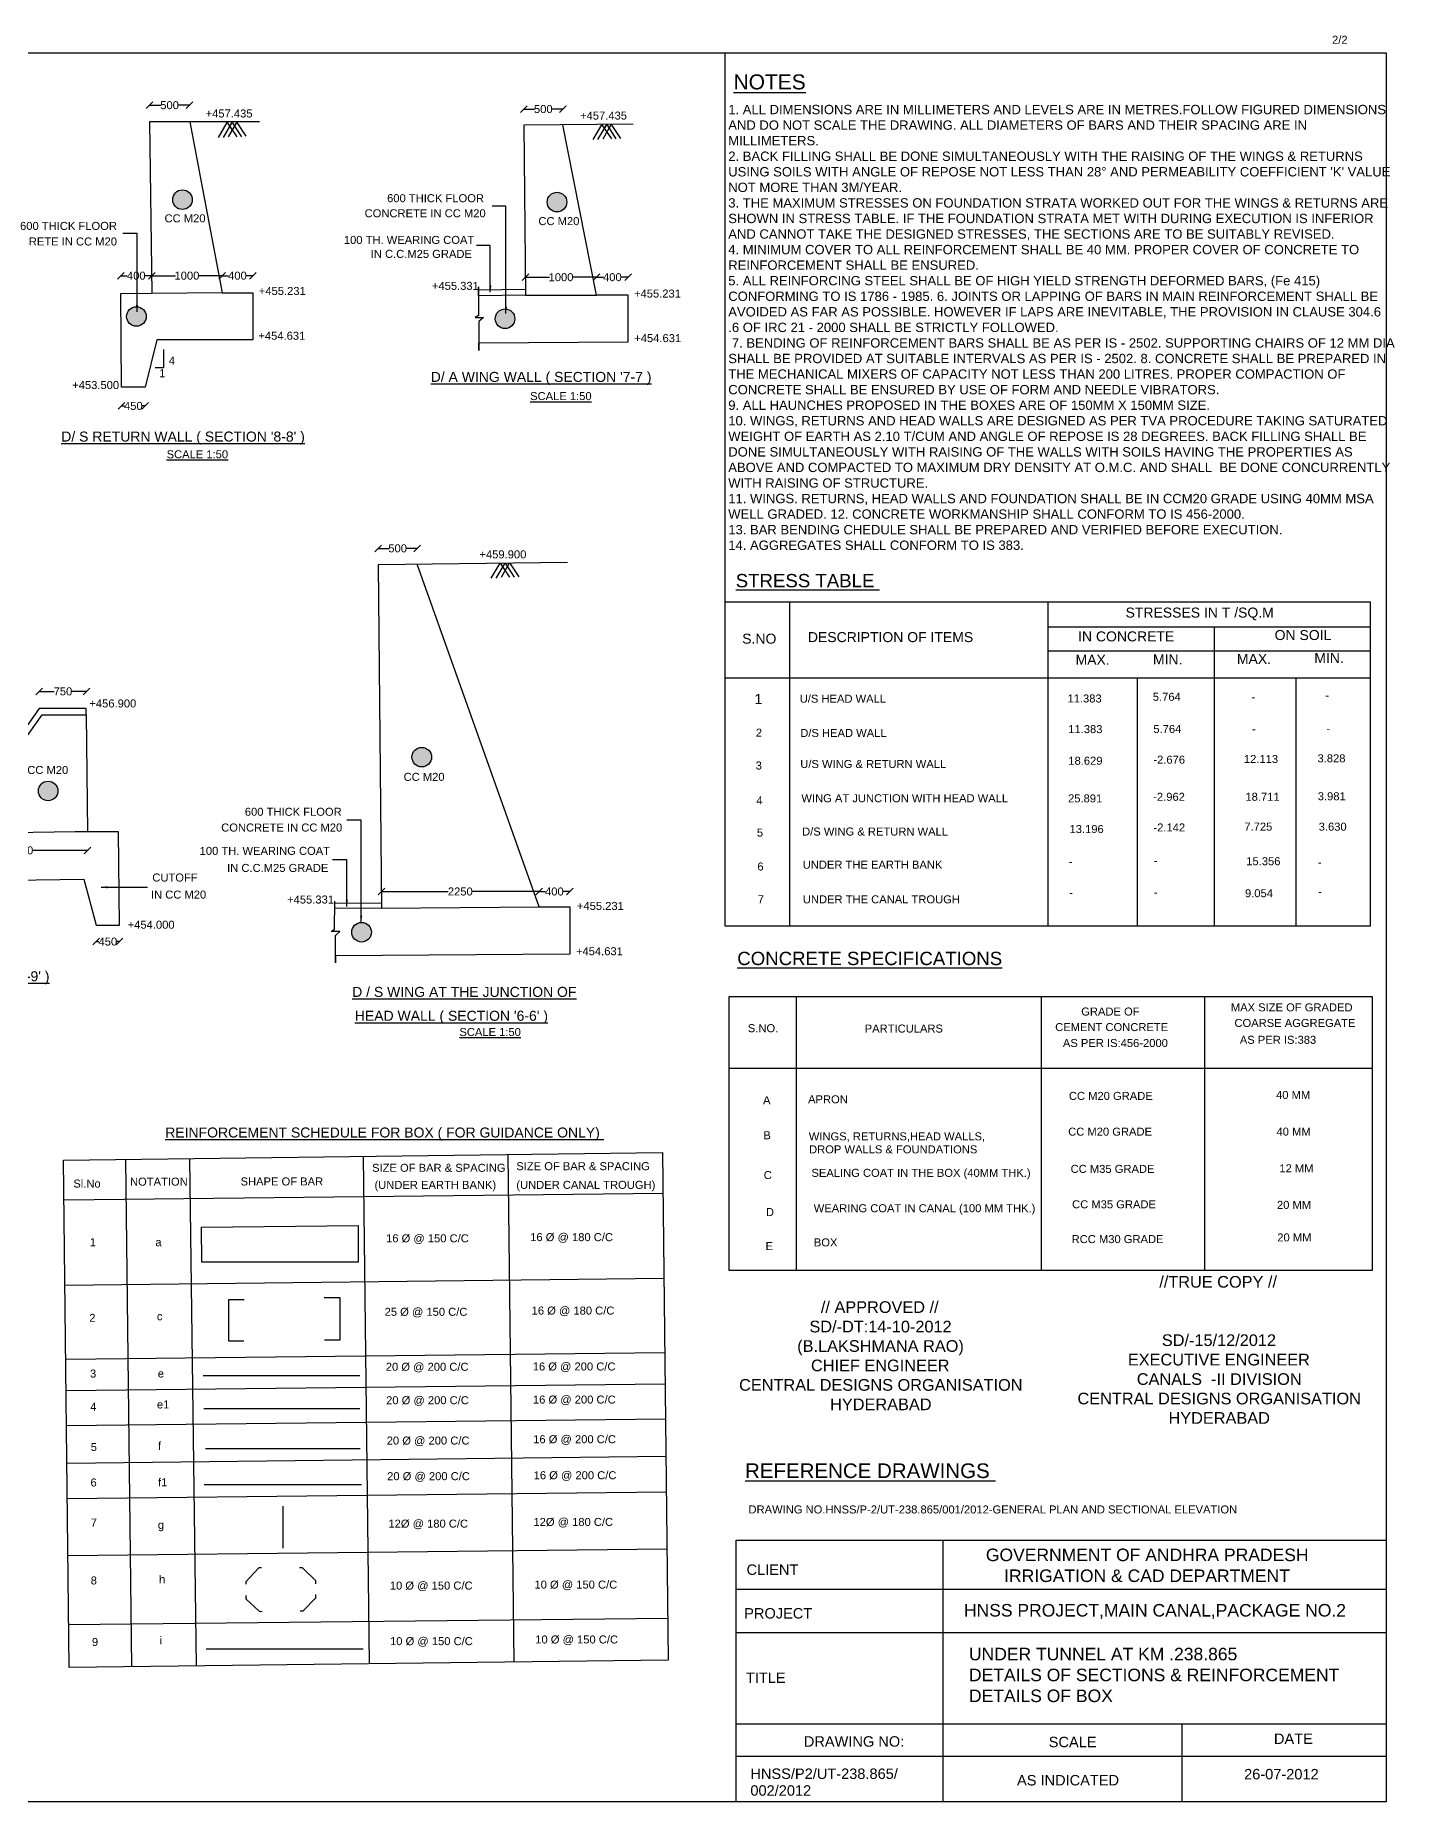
# Model space of a CAD drawing. Header units: millimetres. Extents: x 5124 to 2791496, y 2311 to 44560544.
# Drawn here: x 2771104 to 2791496, y 44534051 to 44560544 of the extents above; entities that cross this region are included whole.
import ezdxf

# ---------------------------------------------------------------- set-up
doc = ezdxf.new("R2010")
doc.units = ezdxf.units.MM
doc.header["$MEASUREMENT"] = 0
for name, color, linetype in [('DIMENSION', 7, 'Continuous'), ('DRAWING', 2, 'Continuous'), ('TEXT', 1, 'Continuous')]:
    doc.layers.add(name, color=color, linetype=linetype)
doc.styles.get("Standard").update_dxf_attribs({"font": 'arial.ttf', "height": 120})
doc.dimstyles.get("Standard").update_dxf_attribs({"dimtxt": 80, "dimasz": 100, "dimexe": 0.18, "dimexo": 0.0625, "dimgap": 0.09, "dimtad": 0, "dimdec": 0, "dimzin": 0, "dimdsep": 46, "dimtxsty": 'Standard', "dimblk": 'OBLIQUE', "dimcen": 0.09, "dimse1": 1, "dimse2": 1, "dimadec": 0, "dimazin": 0, "dimtfac": 1, "dimtdec": 0, "dimtofl": 0, "dimtmove": 0, "dimatfit": 3, "dimfxl": 0, "dimtolj": 1, "dimtzin": 0, "dimarcsym": 0})
pattern_1 = [(50, (0, 0), (50.208212782, -4.39264945), [5.25, -57.75]), (355, (0, 0), (-9.71259335, 52.65344936), [4.2, -46.2]), (100.4514, (4.184, -0.366), (40.49565672, 48.260767944), [4.4618133, -49.07994784]), (46.1842, (0, 14), (74.7068734, -11.586331), [7.875, -86.625]), (96.6356, (6.226, 13.034), (65.42638939, 68.18825096), [6.69272016, -73.61991]), (351.1842, (0, 14), (65.42633616, 68.18830206), [6.3, -69.3]), (21, (7, 10.5), (41.78349365, -28.183322347), [5.25, -57.75]), (326, (7, 10.5), (17.032073235, 50.760503153), [4.2, -46.2]), (71.4514, (10.48, 8.15), (58.815584, 22.57713477), [4.4618133, -49.07994784]), (37.5, (0, 0), (0.851189872, 23.302569768), [0, -45.64, 0, -46.9, 0, -46.375]), (7.5, (0, 0), (18.414867621, 27.608819832), [0, -26.74, 0, -44.59, 0, -17.675]), (327.5, (-15.61, 0), (37.367570532, -1.5788410214), [0, -17.5, 0, -54.6, 0, -72.45]), (317.5, (-22.61, 0), (40.823031854, 7.007348763), [0, -22.75, 0, -36.26, 0, -51.45])]

# ---------------------------------------------------------------- blocks, each defined once
blk = doc.blocks.new('_Oblique')
at = {"color": 0, "linetype": 'ByBlock', "lineweight": -2}
blk.add_line((-0.5, -0.5), (0.5, 0.5), dxfattribs=at)
blk = doc.blocks.new('*D14')
at = {"layer": 'Defpoints', "color": 0, "transparency": 16777216}
for p in [(2773419, 44559496), (2772817, 44559245), (2773419, 44559245)]:
    blk.add_point(p, dxfattribs=at)
at = {"layer": 'DIMENSION', "color": 0, "lineweight": -2, "transparency": 16777216}
for p, q in [((2772817, 44559496), (2772986, 44559496)), ((2773419, 44559496), (2773250, 44559496))]:
    blk.add_line(p, q, dxfattribs=at)
at = {"layer": 'DIMENSION', "color": 0, "lineweight": -2, "transparency": 16777216, "xscale": 100, "yscale": 100, "zscale": 100, "rotation": 180}
blk.add_blockref('_Oblique', (2772817, 44559496), dxfattribs=at)
at = {"layer": 'DIMENSION', "color": 0, "lineweight": -2, "transparency": 16777216, "xscale": 100, "yscale": 100, "zscale": 100}
blk.add_blockref('_Oblique', (2773419, 44559496), dxfattribs=at)
at = {"layer": 'DIMENSION', "color": 0, "transparency": 16777216, "insert": (2773118, 44559496), "char_height": 120, "attachment_point": 5}
blk.add_mtext('\\A1;500', dxfattribs=at)
blk = doc.blocks.new('*D15')
at = {"layer": 'Defpoints', "color": 0, "transparency": 16777216}
for p in [(2772851, 44556939), (2772385, 44556674), (2772851, 44556680)]:
    blk.add_point(p, dxfattribs=at)
at = {"layer": 'DIMENSION', "color": 0, "lineweight": -2, "transparency": 16777216}
for p, q in [((2772385, 44556939), (2772483, 44556939)), ((2772851, 44556939), (2772753, 44556939))]:
    blk.add_line(p, q, dxfattribs=at)
at = {"layer": 'DIMENSION', "color": 0, "lineweight": -2, "transparency": 16777216, "xscale": 100, "yscale": 100, "zscale": 100, "rotation": 180}
blk.add_blockref('_Oblique', (2772385, 44556939), dxfattribs=at)
at = {"layer": 'DIMENSION', "color": 0, "lineweight": -2, "transparency": 16777216, "xscale": 100, "yscale": 100, "zscale": 100}
blk.add_blockref('_Oblique', (2772851, 44556939), dxfattribs=at)
at = {"layer": 'DIMENSION', "color": 0, "transparency": 16777216, "insert": (2772618, 44556939), "char_height": 120, "attachment_point": 5}
blk.add_mtext('\\A1;400', dxfattribs=at)
blk = doc.blocks.new('*D16')
at = {"layer": 'Defpoints', "color": 0, "transparency": 16777216}
for p in [(2773906, 44556939), (2772851, 44556680), (2773906, 44556686)]:
    blk.add_point(p, dxfattribs=at)
at = {"layer": 'DIMENSION', "color": 0, "lineweight": -2, "transparency": 16777216}
for p, q in [((2772851, 44556939), (2773205, 44556939)), ((2773906, 44556939), (2773552, 44556939))]:
    blk.add_line(p, q, dxfattribs=at)
at = {"layer": 'DIMENSION', "color": 0, "lineweight": -2, "transparency": 16777216, "xscale": 100, "yscale": 100, "zscale": 100, "rotation": 180}
blk.add_blockref('_Oblique', (2772851, 44556939), dxfattribs=at)
at = {"layer": 'DIMENSION', "color": 0, "lineweight": -2, "transparency": 16777216, "xscale": 100, "yscale": 100, "zscale": 100}
blk.add_blockref('_Oblique', (2773906, 44556939), dxfattribs=at)
at = {"layer": 'DIMENSION', "color": 0, "transparency": 16777216, "insert": (2773378, 44556939), "char_height": 120, "attachment_point": 5}
blk.add_mtext('\\A1;1000', dxfattribs=at)
blk = doc.blocks.new('*D17')
at = {"layer": 'Defpoints', "color": 0, "transparency": 16777216}
for p in [(2774366, 44556939), (2773906, 44556684), (2774366, 44556684)]:
    blk.add_point(p, dxfattribs=at)
at = {"layer": 'DIMENSION', "color": 0, "lineweight": -2, "transparency": 16777216}
for p, q in [((2773906, 44556939), (2774001, 44556939)), ((2774366, 44556939), (2774271, 44556939))]:
    blk.add_line(p, q, dxfattribs=at)
at = {"layer": 'DIMENSION', "color": 0, "lineweight": -2, "transparency": 16777216, "xscale": 100, "yscale": 100, "zscale": 100, "rotation": 180}
blk.add_blockref('_Oblique', (2773906, 44556939), dxfattribs=at)
at = {"layer": 'DIMENSION', "color": 0, "lineweight": -2, "transparency": 16777216, "xscale": 100, "yscale": 100, "zscale": 100}
blk.add_blockref('_Oblique', (2774366, 44556939), dxfattribs=at)
at = {"layer": 'DIMENSION', "color": 0, "transparency": 16777216, "insert": (2774136, 44556939), "char_height": 120, "attachment_point": 5}
blk.add_mtext('\\A1;400', dxfattribs=at)
blk = doc.blocks.new('*D18')
at = {"layer": 'Defpoints', "color": 0, "transparency": 16777216}
for p in [(2772395, 44555266), (2772754, 44555266), (2772754, 44554985)]:
    blk.add_point(p, dxfattribs=at)
at = {"layer": 'DIMENSION', "color": 0, "lineweight": -2, "transparency": 16777216}
for p, q in [((2772395, 44554985), (2772440, 44554985)), ((2772754, 44554985), (2772709, 44554985))]:
    blk.add_line(p, q, dxfattribs=at)
at = {"layer": 'DIMENSION', "color": 0, "lineweight": -2, "transparency": 16777216, "xscale": 100, "yscale": 100, "zscale": 100, "rotation": 180}
blk.add_blockref('_Oblique', (2772395, 44554985), dxfattribs=at)
at = {"layer": 'DIMENSION', "color": 0, "lineweight": -2, "transparency": 16777216, "xscale": 100, "yscale": 100, "zscale": 100}
blk.add_blockref('_Oblique', (2772754, 44554985), dxfattribs=at)
at = {"layer": 'DIMENSION', "color": 0, "transparency": 16777216, "insert": (2772574, 44554985), "char_height": 120, "attachment_point": 5}
blk.add_mtext('\\A1;450', dxfattribs=at)
blk = doc.blocks.new('*D19')
at = {"layer": 'Defpoints', "color": 0, "transparency": 16777216}
for p in [(2779018, 44559438), (2778430, 44559196), (2779018, 44559202)]:
    blk.add_point(p, dxfattribs=at)
at = {"layer": 'DIMENSION', "color": 0, "lineweight": -2, "transparency": 16777216}
for p, q in [((2778430, 44559438), (2778592, 44559438)), ((2779018, 44559438), (2778856, 44559438))]:
    blk.add_line(p, q, dxfattribs=at)
at = {"layer": 'DIMENSION', "color": 0, "lineweight": -2, "transparency": 16777216, "xscale": 100, "yscale": 100, "zscale": 100, "rotation": 180}
blk.add_blockref('_Oblique', (2778430, 44559438), dxfattribs=at)
at = {"layer": 'DIMENSION', "color": 0, "lineweight": -2, "transparency": 16777216, "xscale": 100, "yscale": 100, "zscale": 100}
blk.add_blockref('_Oblique', (2779018, 44559438), dxfattribs=at)
at = {"layer": 'DIMENSION', "color": 0, "transparency": 16777216, "insert": (2778724, 44559438), "char_height": 120, "attachment_point": 5}
blk.add_mtext('\\A1;500', dxfattribs=at)
blk = doc.blocks.new('*D20')
at = {"layer": 'Defpoints', "color": 0, "transparency": 16777216}
for p in [(2779521, 44556916), (2778459, 44556645), (2779521, 44556649)]:
    blk.add_point(p, dxfattribs=at)
at = {"layer": 'DIMENSION', "color": 0, "lineweight": -2, "transparency": 16777216}
for p, q in [((2778459, 44556916), (2778817, 44556916)), ((2779521, 44556916), (2779164, 44556916))]:
    blk.add_line(p, q, dxfattribs=at)
at = {"layer": 'DIMENSION', "color": 0, "lineweight": -2, "transparency": 16777216, "xscale": 100, "yscale": 100, "zscale": 100, "rotation": 180}
blk.add_blockref('_Oblique', (2778459, 44556916), dxfattribs=at)
at = {"layer": 'DIMENSION', "color": 0, "lineweight": -2, "transparency": 16777216, "xscale": 100, "yscale": 100, "zscale": 100}
blk.add_blockref('_Oblique', (2779521, 44556916), dxfattribs=at)
at = {"layer": 'DIMENSION', "color": 0, "transparency": 16777216, "insert": (2778990, 44556916), "char_height": 120, "attachment_point": 5}
blk.add_mtext('\\A1;1000', dxfattribs=at)
blk = doc.blocks.new('*D21')
at = {"layer": 'Defpoints', "color": 0, "transparency": 16777216}
for p in [(2779999, 44556916), (2779521, 44556649), (2779999, 44556649)]:
    blk.add_point(p, dxfattribs=at)
at = {"layer": 'DIMENSION', "color": 0, "lineweight": -2, "transparency": 16777216}
for p, q in [((2779521, 44556916), (2779625, 44556916)), ((2779999, 44556916), (2779895, 44556916))]:
    blk.add_line(p, q, dxfattribs=at)
at = {"layer": 'DIMENSION', "color": 0, "lineweight": -2, "transparency": 16777216, "xscale": 100, "yscale": 100, "zscale": 100, "rotation": 180}
blk.add_blockref('_Oblique', (2779521, 44556916), dxfattribs=at)
at = {"layer": 'DIMENSION', "color": 0, "lineweight": -2, "transparency": 16777216, "xscale": 100, "yscale": 100, "zscale": 100}
blk.add_blockref('_Oblique', (2779999, 44556916), dxfattribs=at)
at = {"layer": 'DIMENSION', "color": 0, "transparency": 16777216, "insert": (2779760, 44556916), "char_height": 120, "attachment_point": 5}
blk.add_mtext('\\A1;400', dxfattribs=at)
blk = doc.blocks.new('*D26')
at = {"layer": 'Defpoints', "color": 0, "transparency": 16777216}
for p in [(2771874, 44550704), (2771162, 44550448), (2771874, 44550448)]:
    blk.add_point(p, dxfattribs=at)
at = {"layer": 'DIMENSION', "color": 0, "lineweight": -2, "transparency": 16777216}
for p, q in [((2771162, 44550704), (2771386, 44550704)), ((2771874, 44550704), (2771650, 44550704))]:
    blk.add_line(p, q, dxfattribs=at)
at = {"layer": 'DIMENSION', "color": 0, "lineweight": -2, "transparency": 16777216, "xscale": 100, "yscale": 100, "zscale": 100, "rotation": 180}
blk.add_blockref('_Oblique', (2771162, 44550704), dxfattribs=at)
at = {"layer": 'DIMENSION', "color": 0, "lineweight": -2, "transparency": 16777216, "xscale": 100, "yscale": 100, "zscale": 100}
blk.add_blockref('_Oblique', (2771874, 44550704), dxfattribs=at)
at = {"layer": 'DIMENSION', "color": 0, "transparency": 16777216, "insert": (2771518, 44550704), "char_height": 120, "attachment_point": 5}
blk.add_mtext('\\A1;750', dxfattribs=at)
blk = doc.blocks.new('*D27')
at = {"layer": 'Defpoints', "color": 0, "transparency": 16777216}
for p in [(2769890, 44548655), (2771885, 44548597), (2771885, 44548319)]:
    blk.add_point(p, dxfattribs=at)
at = {"layer": 'DIMENSION', "color": 0, "lineweight": -2, "transparency": 16777216}
for p, q in [((2769890, 44548319), (2770714, 44548319)), ((2771885, 44548319), (2771061, 44548319))]:
    blk.add_line(p, q, dxfattribs=at)
at = {"layer": 'DIMENSION', "color": 0, "lineweight": -2, "transparency": 16777216, "xscale": 100, "yscale": 100, "zscale": 100, "rotation": 180}
blk.add_blockref('_Oblique', (2769890, 44548319), dxfattribs=at)
at = {"layer": 'DIMENSION', "color": 0, "lineweight": -2, "transparency": 16777216, "xscale": 100, "yscale": 100, "zscale": 100}
blk.add_blockref('_Oblique', (2771885, 44548319), dxfattribs=at)
at = {"layer": 'DIMENSION', "color": 0, "transparency": 16777216, "insert": (2770887, 44548319), "char_height": 120, "attachment_point": 5}
blk.add_mtext('\\A1;1800', dxfattribs=at)
blk = doc.blocks.new('*D28')
at = {"layer": 'Defpoints', "color": 0, "transparency": 16777216}
for p in [(2772017, 44547196), (2772368, 44547196), (2772368, 44546951)]:
    blk.add_point(p, dxfattribs=at)
at = {"layer": 'DIMENSION', "color": 0, "lineweight": -2, "transparency": 16777216}
for p, q in [((2772017, 44546951), (2772058, 44546951)), ((2772368, 44546951), (2772327, 44546951))]:
    blk.add_line(p, q, dxfattribs=at)
at = {"layer": 'DIMENSION', "color": 0, "lineweight": -2, "transparency": 16777216, "xscale": 100, "yscale": 100, "zscale": 100, "rotation": 180}
blk.add_blockref('_Oblique', (2772017, 44546951), dxfattribs=at)
at = {"layer": 'DIMENSION', "color": 0, "lineweight": -2, "transparency": 16777216, "xscale": 100, "yscale": 100, "zscale": 100}
blk.add_blockref('_Oblique', (2772368, 44546951), dxfattribs=at)
at = {"layer": 'DIMENSION', "color": 0, "transparency": 16777216, "insert": (2772192, 44546951), "char_height": 120, "attachment_point": 5}
blk.add_mtext('\\A1;450', dxfattribs=at)
blk = doc.blocks.new('*D29')
at = {"layer": 'Defpoints', "color": 0, "transparency": 16777216}
for p in [(2776832, 44552849), (2776247, 44552605), (2776832, 44552611)]:
    blk.add_point(p, dxfattribs=at)
at = {"layer": 'DIMENSION', "color": 0, "lineweight": -2, "transparency": 16777216}
for p, q in [((2776247, 44552849), (2776407, 44552849)), ((2776832, 44552849), (2776672, 44552849))]:
    blk.add_line(p, q, dxfattribs=at)
at = {"layer": 'DIMENSION', "color": 0, "lineweight": -2, "transparency": 16777216, "xscale": 100, "yscale": 100, "zscale": 100, "rotation": 180}
blk.add_blockref('_Oblique', (2776247, 44552849), dxfattribs=at)
at = {"layer": 'DIMENSION', "color": 0, "lineweight": -2, "transparency": 16777216, "xscale": 100, "yscale": 100, "zscale": 100}
blk.add_blockref('_Oblique', (2776832, 44552849), dxfattribs=at)
at = {"layer": 'DIMENSION', "color": 0, "transparency": 16777216, "insert": (2776539, 44552849), "char_height": 120, "attachment_point": 5}
blk.add_mtext('\\A1;500', dxfattribs=at)
blk = doc.blocks.new('*D30')
at = {"layer": 'Defpoints', "color": 0, "transparency": 16777216}
for p in [(2778660, 44547702), (2776299, 44547455), (2778660, 44547475)]:
    blk.add_point(p, dxfattribs=at)
at = {"layer": 'DIMENSION', "color": 0, "lineweight": -2, "transparency": 16777216}
for p, q in [((2776299, 44547702), (2777299, 44547702)), ((2778660, 44547702), (2777659, 44547702))]:
    blk.add_line(p, q, dxfattribs=at)
at = {"layer": 'DIMENSION', "color": 0, "lineweight": -2, "transparency": 16777216, "xscale": 100, "yscale": 100, "zscale": 100, "rotation": 180}
blk.add_blockref('_Oblique', (2776299, 44547702), dxfattribs=at)
at = {"layer": 'DIMENSION', "color": 0, "lineweight": -2, "transparency": 16777216, "xscale": 100, "yscale": 100, "zscale": 100}
blk.add_blockref('_Oblique', (2778660, 44547702), dxfattribs=at)
at = {"layer": 'DIMENSION', "color": 0, "transparency": 16777216, "insert": (2777479, 44547702), "char_height": 120, "attachment_point": 5}
blk.add_mtext('\\A1;2250', dxfattribs=at)
blk = doc.blocks.new('*D31')
at = {"layer": 'Defpoints', "color": 0, "transparency": 16777216}
for p in [(2779120, 44547702), (2778660, 44547475), (2779120, 44547475)]:
    blk.add_point(p, dxfattribs=at)
at = {"layer": 'DIMENSION', "color": 0, "lineweight": -2, "transparency": 16777216}
for p, q in [((2778660, 44547702), (2778755, 44547702)), ((2779120, 44547702), (2779024, 44547702))]:
    blk.add_line(p, q, dxfattribs=at)
at = {"layer": 'DIMENSION', "color": 0, "lineweight": -2, "transparency": 16777216, "xscale": 100, "yscale": 100, "zscale": 100, "rotation": 180}
blk.add_blockref('_Oblique', (2778660, 44547702), dxfattribs=at)
at = {"layer": 'DIMENSION', "color": 0, "lineweight": -2, "transparency": 16777216, "xscale": 100, "yscale": 100, "zscale": 100}
blk.add_blockref('_Oblique', (2779120, 44547702), dxfattribs=at)
at = {"layer": 'DIMENSION', "color": 0, "transparency": 16777216, "insert": (2778890, 44547702), "char_height": 120, "attachment_point": 5}
blk.add_mtext('\\A1;400', dxfattribs=at)

msp = doc.modelspace()

# ---------------------------------------------------------------- hatches: boundary and pattern name
at = {"layer": 'DIMENSION'}
h = msp.add_hatch(dxfattribs=at)
h.set_pattern_fill('AR-CONC', color=0, scale=7, style=0)
h.set_pattern_definition(pattern_1)
h.paths.add_polyline_path([(2772768.1, 44556326.9, 1), (2772474, 44556326.9, 1)])
h.paths.add_polyline_path([(2773458.3, 44558079, 1), (2773164.2, 44558079, 1)])
h = msp.add_hatch(dxfattribs=at)
h.set_pattern_fill('AR-CONC', color=0, scale=7, style=0)
h.set_pattern_definition(pattern_1)
h.paths.add_polyline_path([(2779076.7, 44558042.6, 1), (2778782.6, 44558042.6, 1)])
h.paths.add_polyline_path([(2778003.3, 44556293.2, 1), (2778297.4, 44556293.2, 1)])
h = msp.add_hatch(dxfattribs=at)
h.set_pattern_fill('AR-CONC', color=0, scale=7, style=0)
h.set_pattern_definition(pattern_1)
h.paths.add_polyline_path([(2776753.5, 44549717.8, 1), (2777047.6, 44549717.8, 1)])
h.paths.add_polyline_path([(2776144.6, 44547092.1, 1), (2775850.5, 44547092.1, 1)])
h.paths.add_polyline_path([(2771149, 44549210.7, 1), (2771443.1, 44549210.7, 1)])
h.paths.add_polyline_path([(2768589, 44548210.1, 1), (2768294.9, 44548210.1, 1)])

# ---------------------------------------------------------------- linework, layer by layer
at = {"layer": 'DIMENSION', "color": 0}
for points in [[(2791366.8, 44534050.9), (2750566.6, 44534050.9), (2750566.6, 44560284.1), (2791366.8, 44560284.1)], [(2781454.3, 44552048.6), (2791126.6, 44552048.6), (2791126.6, 44547183.6), (2781454.3, 44547183.6)], [(2781510.2, 44546128.2), (2791157, 44546128.2), (2791157, 44542017.8), (2781510.2, 44542017.8)], [(2781618.1, 44537975.4), (2791366.8, 44537975.4), (2791366.8, 44534050.9), (2781618.1, 44534050.9)]]:
    msp.add_lwpolyline(points, close=True, dxfattribs=at)
at = {"layer": 'DIMENSION'}
for points in [[(2781454.3, 44552048.6), (2781454.3, 44560284.1)], [(2773028, 44555830.8), (2773028, 44555559.3), (2772903.6, 44555559.3)]]:
    msp.add_lwpolyline(points, dxfattribs=at)
at = {"layer": 'DIMENSION', "color": 0}
for points in [[(2777752.2, 44556727.3), (2778458.3, 44556735.4)], [(2782418.5, 44552048.6), (2782418.5, 44547183.6)], [(2786290.4, 44552048.6), (2786290.4, 44547183.6)], [(2786290.4, 44551670.4), (2791126.6, 44551670.4)], [(2788789.6, 44551670.4), (2788789.6, 44547183.6)], [(2786290.4, 44551312.3), (2791126.6, 44551312.3)], [(2781454.3, 44550906.9), (2791126.6, 44550906.9)], [(2787630.6, 44550906.9), (2787630.6, 44547183.6)], [(2790017.9, 44547183.6), (2790017.9, 44550906.9)], [(2782515, 44546128.2), (2782515, 44542017.8)], [(2786190.6, 44546128.2), (2786190.6, 44542017.8)], [(2788641.8, 44546128.2), (2788641.8, 44542017.8)], [(2781510.2, 44545051.3), (2791157, 44545051.3)], [(2784716.6, 44537975.4), (2784716.6, 44534050.9)], [(2781618.1, 44537239.8), (2791366.8, 44537239.8)], [(2781618.1, 44536589.6), (2791366.8, 44536589.6)], [(2781618.1, 44535219.5), (2791366.8, 44535219.5)], [(2788302.1, 44535219.5), (2788302.1, 44534050.9)], [(2781618.1, 44534731.9), (2791366.8, 44534731.9)]]:
    msp.add_lwpolyline(points, dxfattribs=at)
at = {"layer": 'DRAWING', "color": 0}
for points in [[(2773419.4, 44559245.1), (2773906, 44556684.1), (2774365.9, 44556684.1), (2774365.9, 44555976.4), (2772926.7, 44555976.4), (2772753.9, 44555266.2), (2772394.9, 44555266.2), (2772385.4, 44556673.6), (2772850.9, 44556677.3), (2773905.7, 44556685.7)], [(2774465.8, 44559245.1), (2772816.7, 44559245.1), (2772850.9, 44556677.3)], [(2773851.8, 44559011.5), (2773983.3, 44559236), (2774126.4, 44559023.1)], [(2773925.3, 44559011.5), (2774058.7, 44559237.3), (2774196.1, 44559023.1)], [(2774002.6, 44559023.1), (2774124.3, 44559238.4), (2774263.7, 44559030.8)], [(2780074, 44559212.8), (2778430.1, 44559196.2), (2778459.3, 44556645), (2777752.2, 44556636.9), (2777752.2, 44556771.6), (2777752.2, 44556340.1), (2777702.6, 44556309.9), (2777825.1, 44556309.9), (2777754.7, 44556251.3), (2777754.7, 44555818.8), (2777754.7, 44555934.5), (2779998.9, 44555949.5), (2779998.9, 44556648.7), (2779520.9, 44556648.7), (2779017.8, 44559202.1)], [(2779470.1, 44558979.6), (2779601.6, 44559204.1), (2779744.7, 44558991.2)], [(2779543.6, 44558979.6), (2779677, 44559205.4), (2779814.3, 44558991.2)], [(2779620.9, 44558991.2), (2779742.6, 44559206.5), (2779882, 44558998.9)], [(2778459.3, 44556645), (2779520.9, 44556648.7)], [(2779088.5, 44552636.6), (2776246.9, 44552604.6), (2776298.5, 44547454.6), (2778659.6, 44547475), (2776831.9, 44552611.2)], [(2777944, 44552403.3), (2778075.5, 44552627.8), (2778218.7, 44552414.9)], [(2778017.5, 44552403.3), (2778150.9, 44552629.1), (2778288.3, 44552414.9)], [(2778094.9, 44552414.9), (2778216.6, 44552630.3), (2778356, 44552422.7)], [(2771865.3, 44550354), (2771868.1, 44550447.9), (2771161.5, 44550447.9), (2769889.8, 44548654.8), (2767902, 44548625.2), (2767900.7, 44548714.3)], [(2769938.4, 44548569.8), (2771207.3, 44550354.6), (2771865.3, 44550354), (2771884.9, 44548596.6)], [(2767905.4, 44547832.8), (2771832.3, 44547889.9), (2772017.3, 44547195.9), (2772367.7, 44547195.9), (2772352.6, 44548596.6), (2771703.6, 44548596.6), (2767902, 44548538.8)], [(2778659.6, 44547475), (2779119.7, 44547475), (2779119.7, 44546764), (2775605.5, 44546738.2), (2775605.5, 44546631.2), (2775605.5, 44547041.1), (2775673.9, 44547104.8), (2775539.4, 44547104.8), (2775594.1, 44547139), (2775594.4, 44547560)], [(2775594.4, 44547526), (2776297.7, 44547533.1)], [(2776298.4, 44547454.6), (2775594.3, 44547445.4)], [(2771527.9, 44543670.5), (2780512.8, 44543786.4), (2780599.1, 44536171.9), (2771611, 44536062.5), (2771527.9, 44543670.5)], [(2772455.4, 44543682.4), (2772548.1, 44536073.9)], [(2773519.2, 44536085.7), (2773421, 44543694.9)], [(2776020.4, 44543728.4), (2776113, 44536117.3)], [(2778284.8, 44536143.7), (2778198.4, 44543756.5)], [(2771534.4, 44543076.7), (2780519.7, 44543178.6)], [(2773598.6, 44542667.9), (2775948.1, 44542695), (2775948.1, 44542144.8), (2773602.2, 44542144.8), (2773596.2, 44542667.8)], [(2771548.4, 44541799.3), (2780534.2, 44541901.2)], [(2774236, 44541579.7), (2774000.7, 44541579.7), (2774000.7, 44540961.4), (2774230.1, 44540961.4)], [(2775440.8, 44540976.8), (2775674.5, 44540976.8), (2775674.5, 44541606.3), (2775436.2, 44541606.3)], [(2780546.8, 44540782.1), (2771560.5, 44540684.1)], [(2773620.1, 44540441), (2775969.8, 44540441)], [(2771565.6, 44540217.3), (2780552.1, 44540319.2)], [(2773632.8, 44539947.9), (2775972.9, 44539947.9)], [(2780558.1, 44539788.6), (2771571.4, 44539690.5)], [(2773655, 44539346.6), (2775979.2, 44539346.6)], [(2771577.5, 44539129.1), (2780564.4, 44539231)], [(2773635.7, 44538805.7), (2775998.1, 44538805.7)], [(2780570.5, 44538692.2), (2771583.3, 44538594.1)], [(2774818.5, 44538484.3), (2774818.5, 44537854.6)], [(2771592.6, 44537743.1), (2780580.2, 44537845)], [(2774498.2, 44537557.9), (2774459, 44537557.9), (2774262, 44537346.9), (2774262, 44537311.3)], [(2775312.5, 44537317.9), (2775311.6, 44537365.1), (2775111.9, 44537555.9), (2775067.5, 44537560.7)], [(2775076.2, 44536910.8), (2775121.5, 44536910.8), (2775310.6, 44537108.3), (2775311.5, 44537157.4)], [(2774262.2, 44537144.4), (2774261.5, 44537092.4), (2774460.6, 44536907.1), (2774508.8, 44536904.8)], [(2780592, 44536799.2), (2771604, 44536701.1)], [(2773664.3, 44536343.2), (2776023.3, 44536343.2)]]:
    msp.add_lwpolyline(points, dxfattribs=at)
for centre in [(2773311.2, 44558079), (2778929.7, 44558042.6), (2772621, 44556326.9), (2778150.3, 44556293.2), (2776900.6, 44549717.8), (2771296.1, 44549210.7), (2775997.5, 44547092.1)]:
    msp.add_circle(centre, 147, dxfattribs=at)

# ---------------------------------------------------------------- texts
at = {"layer": 'DIMENSION', "color": 0}
for s, height, p in [('2/2', 120, (2790556.1, 44560418)), ('%%UNOTES', 225, (2781578, 44559733.5)), ('%%UREFERENCE DRAWINGS ', 220, (2781750, 44538904.8)), ('DRAWING NO.HNSS/P-2/UT-238.865/001/2012-GENERAL PLAN AND SECTIONAL ELEVATION ', 120, (2781802.1, 44538373.8)), ('CLIENT ', 156.56, (2781773, 44537452.5)), ('PROJECT', 156.56, (2781737.6, 44536797.9)), ('TITLE', 156.56, (2781764.2, 44535831.1)), ('DRAWING NO:', 156.56, (2782631.9, 44534875.7)), ('DATE ', 156.56, (2789684.5, 44534916.4)), ('SCALE ', 156.56, (2786305.8, 44534867.5)), ('HNSS/P2/UT-238.865/', 156.56, (2781830.6, 44534391.8)), ('26-07-2012', 156.56, (2789236.8, 44534385.3)), ('002/2012', 156.56, (2781830.6, 44534140.3)), ('AS INDICATED ', 156.56, (2785830.1, 44534294.4))]:
    msp.add_text(s, height=height, dxfattribs=at).set_placement(p)
at = {"layer": 'DIMENSION'}
for s, p in [('4', (2773106.1, 44555606.1)), ('1', (2772960.9, 44555417.1))]:
    msp.add_text(s, height=120, dxfattribs=at).set_placement(p)
at = {"layer": 'DIMENSION', "color": 0, "attachment_point": 1}
for s, insert, char_height, width in [("1. ALL DIMENSIONS ARE IN MILLIMETERS AND LEVELS ARE IN METRES.FOLLOW FIGURED DIMENSIONS AND DO NOT SCALE THE DRAWING. ALL DIAMETERS OF BARS AND THEIR SPACING ARE IN MILLIMETERS. \\P2. BACK FILLING SHALL BE DONE SIMULTANEOUSLY WITH THE RAISING OF THE WINGS & RETURNS USING SOILS WITH ANGLE OF REPOSE NOT LESS THAN 28° AND PERMEABILITY COEFFICIENT 'K' VALUE NOT MORE THAN 3M/YEAR. \\P3. THE MAXIMUM STRESSES ON FOUNDATION STRATA WORKED OUT FOR THE WINGS & RETURNS ARE SHOWN IN STRESS TABLE. IF THE FOUNDATION STRATA MET WITH DURING EXECUTION IS INFERIOR AND CANNOT TAKE THE DESIGNED STRESSES, THE SECTIONS ARE TO BE SUITABLY REVISED. \\P4. MINIMUM COVER TO ALL REINFORCEMENT SHALL BE 40 MM. PROPER COVER OF CONCRETE TO REINFORCEMENT SHALL BE ENSURED. \\P5. ALL REINFORCING STEEL SHALL BE OF HIGH YIELD STRENGTH DEFORMED BARS, (Fe 415) CONFORMING TO IS 1786 - 1985. 6. JOINTS OR LAPPING OF BARS IN MAIN REINFORCEMENT SHALL BE AVOIDED AS FAR AS POSSIBLE. HOWEVER IF LAPS ARE INEVITABLE, THE PROVISION IN CLAUSE 304.6\\P.6 OF IRC 21 - 2000 SHALL BE STRICTLY FOLLOWED.\\P 7. BENDING OF REINFORCEMENT BARS SHALL BE AS PER IS - 2502. SUPPORTING CHAIRS OF 12 MM DIA SHALL BE PROVIDED AT SUITABLE INTERVALS AS PER IS - 2502. 8. CONCRETE SHALL BE PREPARED IN THE MECHANICAL MIXERS OF CAPACITY NOT LESS THAN 200 LITRES. PROPER COMPACTION OF CONCRETE SHALL BE ENSURED BY USE OF FORM AND NEEDLE VIBRATORS. \\P9. ALL HAUNCHES PROPOSED IN THE BOXES ARE OF 150MM X 150MM SIZE. \\P10. WINGS, RETURNS AND HEAD WALLS ARE DESIGNED AS PER TVA PROCEDURE TAKING SATURATED WEIGHT OF EARTH AS 2.10 T/CUM AND ANGLE OF REPOSE IS 28 DEGREES. BACK FILLING SHALL BE DONE SIMULTANEOUSLY WITH RAISING OF THE WALLS WITH SOILS HAVING THE PROPERTIES AS ABOVE AND COMPACTED TO MAXIMUM DRY DENSITY AT O.M.C. AND SHALL  BE DONE CONCURRENTLY WITH RAISING OF STRUCTURE. \\P11. WINGS. RETURNS, HEAD WALLS AND FOUNDATION SHALL BE IN CCM20 GRADE USING 40MM MSA WELL GRADED. 12. CONCRETE WORKMANSHIP SHALL CONFORM TO IS 456-2000. \\P13. BAR BENDING CHEDULE SHALL BE PREPARED AND VERIFIED BEFORE EXECUTION. \\P14. AGGREGATES SHALL CONFORM TO IS 383. ", (2781498.7, 44559501.2), 140, 10031.828), ('\\pi1536.2;//TRUE COPY //\\P\\pi2419.1;\\P\\pi2385.2; \\P\\pi1574.8;SD/-15/12/2012 \\P\\pi1065.1;EXECUTIVE ENGINEER \\P\\pi1199;CANALS  -II DIVISION  \\P\\pi309.36;CENTRAL DESIGNS ORGANISATION \\P\\pi1674.7;HYDERABAD', (2786428.1, 44541935.5), 175, 4838.289), ('\\pi1536.1;// APPROVED // \\P\\pi1364.4;SD/-DT:14-10-2012 \\P\\pi1181.2;(B.LAKSHMANA RAO) \\P\\pi1387.6;CHIEF ENGINEER  \\P\\pi309.36;CENTRAL DESIGNS ORGANISATION  \\P\\pi1674.7;HYDERABAD ', (2781351.9, 44541556.4), 175, 4838.289), ('\\pi302.8;GOVERNMENT OF ANDHRA PRADESH \\P\\pi577.24;IRRIGATION & CAD DEPARTMENT', (2785060.2, 44537846.6), 187.872, 5411.838), ('HNSS PROJECT,MAIN CANAL,PACKAGE NO.2', (2785034.4, 44537015.7), 187.872, 6047.681), ('UNDER TUNNEL AT KM .238.865\\PDETAILS OF SECTIONS & REINFORCEMENT DETAILS OF BOX ', (2785109.6, 44536358.9), 187.872, 5552.551)]:
    msp.add_mtext(s, dxfattribs=dict(at, insert=insert, char_height=char_height, width=width))
at = {"layer": 'TEXT', "color": 0}
for s, height, p in [('+457.435', 120, (2773658.6, 44559312.1)), ('+457.435', 120, (2779275.8, 44559280.6)), ('600 THICK FLOOR', 120, (2776381.2, 44558041.6)), ('CC M20', 120, (2773042.2, 44557739.5)), ('CONCRETE IN CC M20', 120, (2776043.5, 44557815.2)), ('CC M20', 120, (2778650.6, 44557697.8)), ('600 THICK FLOOR', 120, (2770875.2, 44557625.8)), ('CONCRETE IN CC M20', 120, (2770512.7, 44557392.2)), ('100 TH. WEARING COAT', 120, (2775732.4, 44557415.7)), ('IN C.C.M25 GRADE', 120, (2776135.3, 44557206.2)), ('+455.231', 120, (2774456.6, 44556650.3)), ('+455.331', 120, (2777052.8, 44556726.8)), ('+455.231', 120, (2780084.8, 44556610.8)), ('+454.631', 120, (2774449.5, 44555978.2)), ('+454.631', 120, (2780088.3, 44555942.5)), ("%%UD/ A WING WALL ( SECTION '7-7 )", 150, (2777035.2, 44555346)), ('+453.500', 120, (2771656.9, 44555239.2)), ('%%USCALE 1:50', 120, (2778526.3, 44555073.3)), ("%%UD/ S RETURN WALL ( SECTION '8-8' )", 150, (2771492.9, 44554451.2)), ('%%USCALE 1:50', 120, (2773073.4, 44554200.4)), ('+459.900', 120, (2777766.2, 44552699.2)), ('%%USTRESS TABLE ', 200, (2781610.4, 44552265.2)), ('STRESSES IN T /SQ.M', 150, (2787458.6, 44551811.1)), ('S.NO', 150, (2781707.7, 44551419.4)), ('DESCRIPTION OF ITEMS', 150, (2782693.4, 44551443.2)), ('IN CONCRETE', 150, (2786746.6, 44551454)), ('ON SOIL', 150, (2789695.1, 44551474.1)), ('MAX.', 150, (2786708.4, 44551102.9)), ('MIN.', 150, (2787870, 44551107.6)), ('MAX.', 150, (2789128.3, 44551116.4)), ('MIN.', 150, (2790290.3, 44551129.5)), ('1', 150, (2781891.3, 44550515.6)), ('5.764', 120, (2787867.1, 44550562.9)), ('+456.900', 120, (2771914.4, 44550463.3)), ('U/S HEAD WALL', 120, (2782570.6, 44550534.2)), ('11.383', 120, (2786587.6, 44550537.8)), ('-', 120, (2789348.3, 44550562.3)), ('-', 120, (2790454.8, 44550584.5)), ('2', 120, (2781912, 44550025.3)), ('D/S HEAD WALL', 120, (2782578.9, 44550020.3)), ('11.383', 120, (2786599.2, 44550078.3)), ('5.764', 120, (2787875.3, 44550080.4)), ('-', 120, (2790473.8, 44550089)), ('-', 120, (2789354.6, 44550079.5)), ('3', 120, (2781909.3, 44549532.6)), ('U/S WING & RETURN WALL', 120, (2782579, 44549555.2)), ('18.629', 120, (2786599.7, 44549603.8)), ('-2.676', 120, (2787875.4, 44549619.9)), ('12.113', 120, (2789234, 44549630.2)), ('3.828', 120, (2790337.6, 44549639.8)), ('CC M20', 120, (2770983.1, 44549465.4)), ('CC M20', 120, (2776628.2, 44549362.2)), ('4', 120, (2781920, 44549009.4)), ('WING AT JUNCTION WITH HEAD WALL', 120, (2782595.8, 44549041.3)), ('25.891', 120, (2786596, 44549039.2)), ('-2.962', 120, (2787873.2, 44549063.4)), ('18.711', 120, (2789256.4, 44549063.4)), ('3.981', 120, (2790341.7, 44549071.1)), ('600 THICK FLOOR', 120, (2774246.9, 44548838.5)), ('CONCRETE IN CC M20', 120, (2773892, 44548602.1)), ('5', 120, (2781927.9, 44548526.5)), ('D/S WING & RETURN WALL', 120, (2782606.4, 44548542)), ('13.196', 120, (2786618, 44548579.1)), ('-2.142', 120, (2787876.4, 44548602.8)), ('7.725', 120, (2789240.5, 44548615.6)), ('3.630', 120, (2790355.6, 44548615.1)), ('100 TH. WEARING COAT', 120, (2773568.9, 44548252.2)), ('IN C.C.M25 GRADE', 120, (2773981.1, 44547996.2)), ('6', 120, (2781935.8, 44548017)), ('UNDER THE EARTH BANK', 120, (2782615.3, 44548044.7)), ('-', 120, (2786607.2, 44548089.9)), ('-', 120, (2787883.8, 44548104.5)), ('15.356', 120, (2789269.2, 44548096.4)), ('-', 120, (2790341.5, 44548081.9)), ('CUTOFF', 120, (2772859.1, 44547852.3)), ('IN CC M20', 120, (2772838.3, 44547596.1)), ('+455.331', 120, (2774880.6, 44547522.2)), ('+455.231', 120, (2779228.4, 44547426)), ('7', 120, (2781941.2, 44547526.1)), ('UNDER THE CANAL TROUGH', 120, (2782617.9, 44547525)), ('-', 120, (2786610.8, 44547627.2)), ('-', 120, (2787883.8, 44547631.6)), ('9.054', 120, (2789250.1, 44547616.8)), ('-', 120, (2790346.9, 44547641.3)), ('+454.000', 120, (2772489, 44547144.3)), ('+454.631', 120, (2779214.2, 44546746.8)), ('%%UCONCRETE SPECIFICATIONS', 200, (2781634, 44546598.5)), ("%%U DROP WALL ( SECTION '9-9' )", 150, (2768337.1, 44546356.4)), ('%%UD / S WING AT THE JUNCTION OF', 150, (2775857, 44546121.7)), ("%%UHEAD WALL ( SECTION '6-6' )", 150, (2775897.1, 44545763.5)), ('GRADE OF', 120, (2786793.4, 44545842)), ('MAX SIZE OF GRADED', 120, (2789038.1, 44545904.7)), ('%%USCALE 1:50', 120, (2777465.1, 44545534.9)), ('S.NO.', 120, (2781792.4, 44545592.3)), ('PARTICULARS', 120, (2783545.5, 44545586.8)), ('CEMENT CONCRETE', 120, (2786402.8, 44545609)), ('COARSE AGGREGATE', 120, (2789091.8, 44545670.9)), ('AS PER IS:456-2000', 120, (2786518.6, 44545370.1)), ('AS PER IS:383', 120, (2789172.4, 44545417.8)), ('A', 120, (2782020.1, 44544512.7)), ('APRON', 120, (2782696, 44544525.8)), ('CC M20 GRADE', 120, (2786608.8, 44544576.9)), ('40 MM', 120, (2789716.4, 44544590.8)), ('%%UREINFORCEMENT SCHEDULE FOR BOX ( FOR GUIDANCE ONLY) ', 150, (2773052.6, 44544012.8)), ('B', 120, (2782025.6, 44543986.4)), ('WINGS, RETURNS,HEAD WALLS,', 120, (2782706.6, 44543969.9)), ('CC M20 GRADE', 120, (2786597.7, 44544040.5)), ('40 MM', 120, (2789722.9, 44544041.2)), ('DROP WALLS & FOUNDATIONS', 120, (2782710.9, 44543774.7)), ('SIZE OF BAR & SPACING', 120, (2776155.7, 44543498.3)), ('SIZE OF BAR & SPACING', 120, (2778319, 44543522.6)), ('SEALING COAT IN THE BOX (40MM THK.)', 120, (2782746.5, 44543422.5)), ('CC M35 GRADE', 120, (2786634.7, 44543482)), ('12 MM', 120, (2789765.6, 44543490.2)), ('Sl.No', 120, (2771673.6, 44543261.9)), ('NOTATION', 120, (2772524.1, 44543290.6)), ('SHAPE OF BAR', 120, (2774182.9, 44543293.6)), ('(UNDER EARTH BANK)', 120, (2776191.7, 44543242.4)), ('(UNDER CANAL TROUGH)', 120, (2778319, 44543242.7)), ('C', 120, (2782031, 44543389.7)), ('WEARING COAT IN CANAL (100 MM THK.)', 120, (2782781, 44542891.7)), ('CC M35 GRADE', 120, (2786656.9, 44542950.7)), ('20 MM', 120, (2789729.6, 44542942.6)), ('D', 120, (2782063.8, 44542834.4)), ('1', 120, (2771920.6, 44542382)), ('a', 120, (2772905.5, 44542382.2)), ('16 Ø @ 150 C/C', 120, (2776365.3, 44542440.6)), ('16 Ø @ 180 C/C', 120, (2778527.8, 44542458.1)), ('BOX', 120, (2782782.5, 44542379.5)), ('RCC M30 GRADE', 120, (2786649.5, 44542429.1)), ('20 MM', 120, (2789734.7, 44542454.3)), ('E', 120, (2782058.4, 44542324.5)), ('25 Ø @ 150 C/C', 120, (2776343.7, 44541338.4)), ('16 Ø @ 180 C/C', 120, (2778549, 44541356.9)), ('2', 120, (2771913.7, 44541248.2)), ('c', 120, (2772927.7, 44541271.4)), ('20 Ø @ 200 C/C', 120, (2776361.2, 44540513.9)), ('16 Ø @ 200 C/C', 120, (2778565.4, 44540518.2)), ('3', 120, (2771924.3, 44540412.4)), ('e', 120, (2772941.3, 44540413.5)), ('e1', 120, (2772928, 44539948.8)), ('20 Ø @ 200 C/C', 120, (2776366.2, 44540012)), ('16 Ø @ 200 C/C', 120, (2778568.9, 44540022.1)), ('4', 120, (2771927.9, 44539915.8)), ('16 Ø @ 200 C/C', 120, (2778572.5, 44539427.1)), ('5', 120, (2771935, 44539310.2)), ('f', 120, (2772944.3, 44539327.8)), ('20 Ø @ 200 C/C', 120, (2776375.5, 44539407.3)), ('16 Ø @ 200 C/C', 120, (2778579.5, 44538887.1)), ('6', 120, (2771931.5, 44538778.7)), ('f1', 120, (2772944.4, 44538782.1)), ('20 Ø @ 200 C/C', 120, (2776381.8, 44538872.8)), ('7', 120, (2771935.1, 44538176.6)), ('g', 120, (2772942.3, 44538142.9)), ('12Ø @ 180 C/C', 120, (2776400.4, 44538161.5)), ('12Ø @ 180 C/C', 120, (2778576.1, 44538186.7)), ('8', 120, (2771935.1, 44537308.8)), ('h', 120, (2772960, 44537326.4)), ('10 Ø @ 150 C/C', 120, (2776422.1, 44537232.2)), ('10 Ø @ 150 C/C', 120, (2778591.9, 44537246.9)), ('9', 120, (2771952.8, 44536387.2)), ('i', 120, (2772968.9, 44536410.6)), ('10 Ø @ 150 C/C', 120, (2776425.2, 44536398.4)), ('10 Ø @ 150 C/C', 120, (2778603.2, 44536423.7))]:
    msp.add_text(s, height=height, dxfattribs=at).set_placement(p)

# ---------------------------------------------------------------- dimensions: what is measured, and where the dimension line sits
at = {"layer": 'DIMENSION', "color": 0}
for base, p1, p2, text, picture, middle in [((2773419.4, 44559496.5), (2772816.7, 44559245.1), (2773419.4, 44559245.1), '500', '*D14', (2773118, 44559496.5)), ((2779017.8, 44559437.9), (2778430.1, 44559196.2), (2779017.8, 44559202.1), '500', '*D19', (2778724, 44559437.9)), ((2772850.9, 44556939.4), (2772385.4, 44556673.6), (2772850.9, 44556679.8), '400', '*D15', (2772618.1, 44556939.4)), ((2773905.7, 44556939.4), (2772850.9, 44556679.8), (2773905.7, 44556685.7), '1000', '*D16', (2773378.3, 44556939.4)), ((2774365.9, 44556939.4), (2773906, 44556684.1), (2774365.9, 44556684.1), '400', '*D17', (2774135.9, 44556939.4)), ((2779520.9, 44556916.2), (2778459.3, 44556645), (2779520.9, 44556648.7), '1000', '*D20', (2778990.1, 44556916.2)), ((2779998.9, 44556916.2), (2779520.9, 44556648.7), (2779998.9, 44556648.7), '400', '*D21', (2779759.9, 44556916.2)), ((2772753.9, 44554985.1), (2772394.9, 44555266.2), (2772753.9, 44555266.2), '450', '*D18', (2772574.4, 44554985.1)), ((2776831.9, 44552848.7), (2776246.9, 44552604.6), (2776831.9, 44552611.2), '500', '*D29', (2776539.4, 44552848.7)), ((2771874.2, 44550703.6), (2771161.5, 44550447.9), (2771874.2, 44550447.9), '750', '*D26', (2771517.9, 44550703.6)), ((2771884.9, 44548318.9), (2769889.8, 44548654.8), (2771884.9, 44548596.6), '1800', '*D27', (2770887.3, 44548318.9)), ((2778659.6, 44547701.9), (2776298.5, 44547454.6), (2778659.6, 44547475), '2250', '*D30', (2777479, 44547701.9)), ((2779119.7, 44547701.9), (2778659.6, 44547475), (2779119.7, 44547475), '400', '*D31', (2778889.6, 44547701.9)), ((2772367.7, 44546951.2), (2772017.3, 44547195.9), (2772367.7, 44547195.9), '450', '*D28', (2772192.5, 44546951.2))]:
    dim = msp.add_linear_dim(base=base, p1=p1, p2=p2, text=text, dimstyle='Standard', dxfattribs=at)
    dim.commit()
    dim.dimension.update_dxf_attribs({"geometry": picture, "text_midpoint": middle})

# ---------------------------------------------------------------- leaders
for points in [[(2778163.6, 44556372.5), (2778163.6, 44557982.9), (2777957.5, 44557982.9)], [(2772629.2, 44556397.8), (2772629.2, 44557569.8), (2772416.6, 44557569.8)], [(2777929, 44556692.7), (2777929, 44557393.1), (2777720, 44557393.1)], [(2775991.8, 44547239), (2775991.8, 44548771.7), (2775777.1, 44548771.7)], [(2775776.9, 44547478.9), (2775776.9, 44548179.8), (2775564.2, 44548179.8)], [(2772089.7, 44547766.6), (2772787.6, 44547766.6)]]:
    msp.add_leader(points, dimstyle='Standard', override={"dimgap": 0.09, "dimtad": 0}, dxfattribs=at)

doc.saveas('drawing.dxf')
